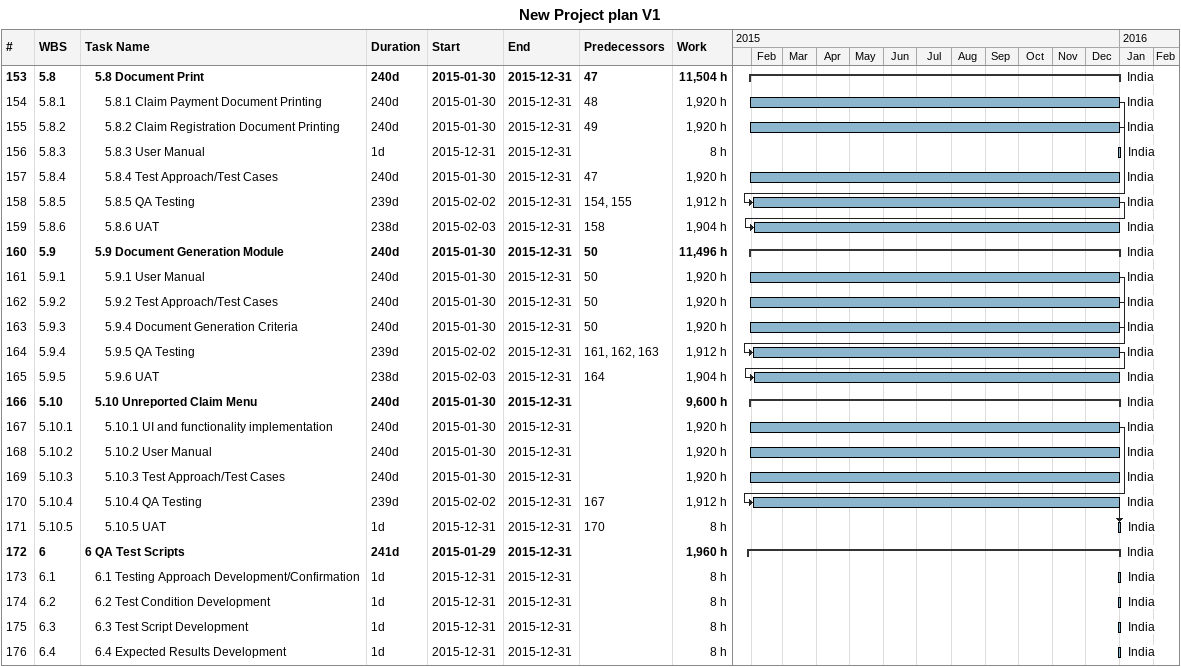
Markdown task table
New Project plan V1

| ID | WBS | Task | Duration | Start | Finish | Predecessors | Resources | Work (h) |
|---|---|---|---|---|---|---|---|---|
| 153 | 5.8 | **5.8 Document Print** | 240d | 2015-01-30 | 2015-12-31 | 47 | India | 11504 |
| 154 | 5.8.1 | 5.8.1 Claim Payment Document Printing | 240d | 2015-01-30 | 2015-12-31 | 48 | India | 1920 |
| 155 | 5.8.2 | 5.8.2 Claim Registration Document Printing | 240d | 2015-01-30 | 2015-12-31 | 49 | India | 1920 |
| 156 | 5.8.3 | 5.8.3 User Manual | 1d | 2015-12-31 | 2015-12-31 |  | India | 8 |
| 157 | 5.8.4 | 5.8.4 Test Approach/Test Cases | 240d | 2015-01-30 | 2015-12-31 | 47 | India | 1920 |
| 158 | 5.8.5 | 5.8.5 QA Testing | 239d | 2015-02-02 | 2015-12-31 | 154, 155 | India | 1912 |
| 159 | 5.8.6 | 5.8.6 UAT | 238d | 2015-02-03 | 2015-12-31 | 158 | India | 1904 |
| 160 | 5.9 | **5.9 Document Generation Module** | 240d | 2015-01-30 | 2015-12-31 | 50 | India | 11496 |
| 161 | 5.9.1 | 5.9.1 User Manual | 240d | 2015-01-30 | 2015-12-31 | 50 | India | 1920 |
| 162 | 5.9.2 | 5.9.2 Test Approach/Test Cases | 240d | 2015-01-30 | 2015-12-31 | 50 | India | 1920 |
| 163 | 5.9.3 | 5.9.4 Document Generation Criteria | 240d | 2015-01-30 | 2015-12-31 | 50 | India | 1920 |
| 164 | 5.9.4 | 5.9.5 QA Testing | 239d | 2015-02-02 | 2015-12-31 | 161, 162, 163 | India | 1912 |
| 165 | 5.9.5 | 5.9.6 UAT | 238d | 2015-02-03 | 2015-12-31 | 164 | India | 1904 |
| 166 | 5.10 | **5.10 Unreported Claim Menu** | 240d | 2015-01-30 | 2015-12-31 |  | India | 9600 |
| 167 | 5.10.1 | 5.10.1 UI and functionality implementation | 240d | 2015-01-30 | 2015-12-31 |  | India | 1920 |
| 168 | 5.10.2 | 5.10.2 User Manual | 240d | 2015-01-30 | 2015-12-31 |  | India | 1920 |
| 169 | 5.10.3 | 5.10.3 Test Approach/Test Cases | 240d | 2015-01-30 | 2015-12-31 |  | India | 1920 |
| 170 | 5.10.4 | 5.10.4 QA Testing | 239d | 2015-02-02 | 2015-12-31 | 167 | India | 1912 |
| 171 | 5.10.5 | 5.10.5 UAT | 1d | 2015-12-31 | 2015-12-31 | 170 | India | 8 |
| 172 | 6 | **6 QA Test Scripts** | 241d | 2015-01-29 | 2015-12-31 |  | India | 1960 |
| 173 | 6.1 | 6.1 Testing Approach Development/Confirmation | 1d | 2015-12-31 | 2015-12-31 |  | India | 8 |
| 174 | 6.2 | 6.2 Test Condition Development | 1d | 2015-12-31 | 2015-12-31 |  | India | 8 |
| 175 | 6.3 | 6.3 Test Script Development | 1d | 2015-12-31 | 2015-12-31 |  | India | 8 |
| 176 | 6.4 | 6.4 Expected Results Development | 1d | 2015-12-31 | 2015-12-31 |  | India | 8 |
